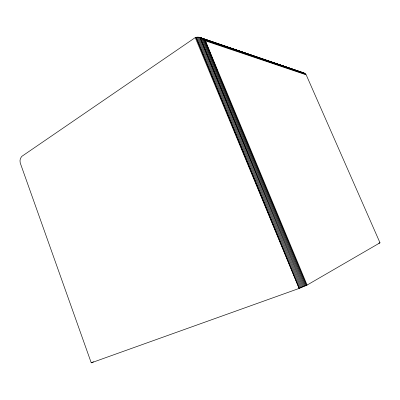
<?xml version="1.0" encoding="UTF-8"?>
<svg xmlns="http://www.w3.org/2000/svg" width="400" height="400" viewBox="0 0 400 400"><rect width="100%" height="100%" fill="white"/><g stroke="black" fill="none" stroke-linecap="round" stroke-linejoin="round"><path stroke-width="0.6" d="M307.09 285.06L380 242.795L306.415 75.34L305.355 73.855L303.815 72.965L199.14 37.295L197.08 37.165L195.245 37.59L21.68 156.46L20.365 158.63L20 160.76L20.24 162.965L91.25 362.84L298.28 288.73L307.09 285.06L205.36 40.82L202.38 38.53L199.14 37.295L302.815 286.98L200.015 37.52M91.25 362.84L93.51 361.77M378.83 243.23L380 242.795M302.63 72.78L303.815 72.965M306.13 74.79L205.36 40.82L217.255 70.385M196.425 37.99L195.245 37.59L299.155 288.41L196.14 37.31L300.06 288.07M305.775 74.295L204.43 39.96L306.58 285.315M304.885 73.485L202.38 38.53L305.285 285.925M209.31 40.98L198.085 37.16L301.905 287.35M212.26 41.99L272.51 62.515M276.645 63.925L302.04 72.575M305.355 73.855L203.43 39.19L305.98 285.605M304.37 73.185L200.215 37.575L303.69 286.615M199.14 37.295L303.23 72.83M201.305 37.99L304.52 286.26M197.08 37.165L300.985 287.715M195.98 37.365L299.155 288.41"/></g></svg>
